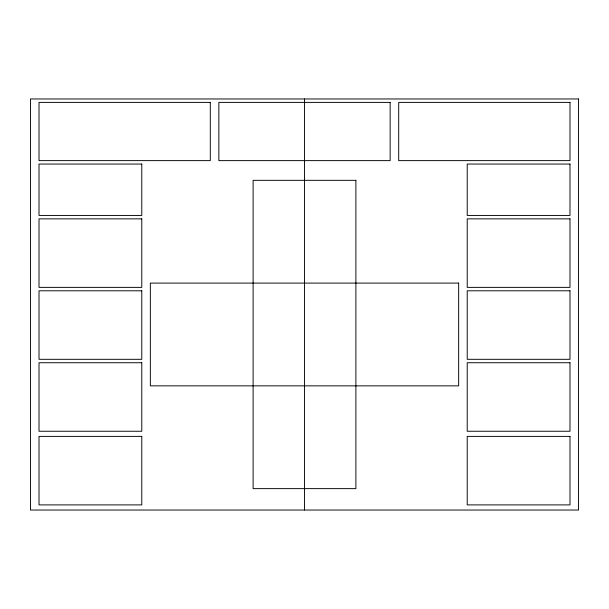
<?xml version="1.0" encoding="UTF-8"?>
<svg xmlns="http://www.w3.org/2000/svg" width="609" height="609" viewBox="0 0 609 609"><rect width="100%" height="100%" fill="white"/><g stroke="black" fill="none" stroke-linecap="round" stroke-linejoin="round"><path stroke-width="0.91" d="M304.5 98.962L304.5 510.037M578.55 98.962L30.45 98.962L30.45 510.037L578.55 510.037L578.55 98.962M210.295 102.388L39.014 102.388L39.014 160.624L210.295 160.624L210.295 102.388M390.141 102.388L218.859 102.388L218.859 160.624L390.141 160.624L390.141 102.388M569.986 102.388L398.705 102.388L398.705 160.624L569.986 160.624L569.986 102.388M141.783 164.049L39.014 164.049L39.014 215.434L141.783 215.434L141.783 164.049M569.986 164.049L467.217 164.049L467.217 215.434L569.986 215.434L569.986 164.049M355.884 180.325L253.116 180.325L253.116 488.631L355.884 488.631L355.884 180.325M141.783 218.859L39.014 218.859L39.014 287.372L141.783 287.372L141.783 218.859M569.986 218.859L467.217 218.859L467.217 287.372L569.986 287.372L569.986 218.859M458.653 283.094L150.347 283.094L150.347 385.855L458.653 385.862L458.653 283.094M141.783 290.798L39.014 290.798L39.014 359.31L141.783 359.31L141.783 290.798M569.986 290.798L467.217 290.798L467.217 359.31L569.986 359.31L569.986 290.798M141.783 362.736L39.014 362.736L39.014 431.248L141.783 431.248L141.783 362.736M569.986 362.736L467.217 362.736L467.217 431.248L569.986 431.248L569.986 362.736M141.783 436.387L39.014 436.387L39.014 504.899L141.783 504.899L141.783 436.387M569.986 436.387L467.217 436.387L467.217 504.899L569.986 504.899L569.986 436.387"/></g></svg>
